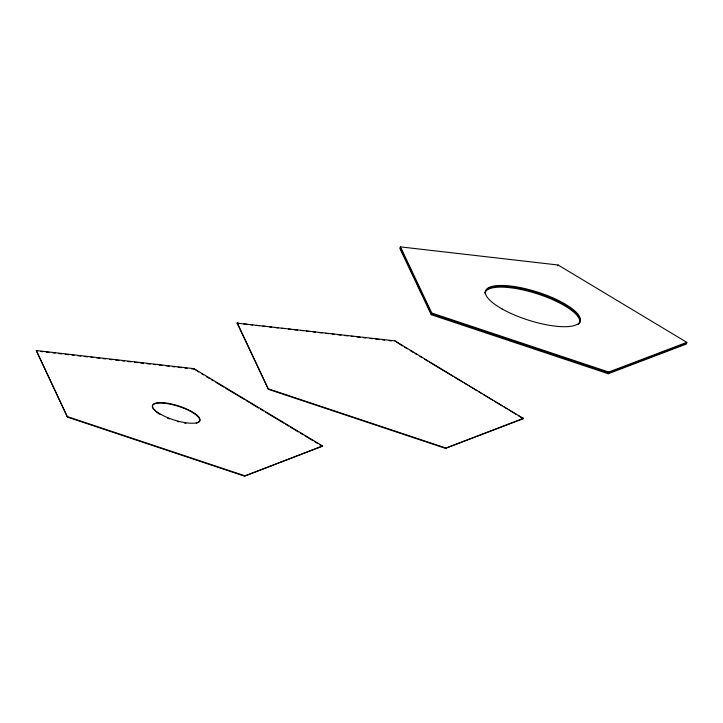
<?xml version="1.0" encoding="UTF-8"?>
<svg xmlns="http://www.w3.org/2000/svg" width="723" height="723" viewBox="0 0 723 723"><rect width="100%" height="100%" fill="white"/><g stroke="black" fill="none" stroke-linecap="round" stroke-linejoin="round"><path stroke-width="1.08" d="M36.286 350.528L67.456 417.108L244.455 476.123L322.675 446.019L193.936 368.658L36.286 350.528L67.456 417.108M198.635 371.984L193.936 368.658M237.099 323.154L394.885 340.858L523.488 418.644L445.404 448.332L268.405 389.317L237.099 323.154L240.452 323.543M268.405 389.317L237.234 322.729M244.455 476.123L322.675 446.019M400.461 246.877L399.918 248.558L431.233 314.722L608.233 373.737L686.308 344.058L686.85 342.368L558.111 265.007L400.461 246.877L431.767 313.032L431.233 314.722M394.885 340.858L402.494 345.937M445.404 448.332L523.624 418.228M557.84 265.847L558.111 265.007M608.233 373.737L608.766 372.056L686.85 342.368M686.579 343.208L608.495 372.896L431.504 313.881L400.19 247.718M243.805 323.922L247.167 324.311M250.519 324.699L252.752 324.952M256.105 325.341L259.458 325.73M262.82 326.109L266.172 326.498M269.525 326.886L271.758 327.139M275.111 327.528L278.472 327.908M281.825 328.296L284.058 328.558M288.531 329.073L290.763 329.327M294.125 329.715L297.478 330.095M300.831 330.483L303.064 330.736M306.416 331.125L309.778 331.514M313.131 331.902L315.364 332.155M318.716 332.544L322.069 332.923M325.431 333.312L328.784 333.701M332.137 334.08L334.369 334.342M337.722 334.731L341.084 335.111M344.437 335.499L347.79 335.888M351.143 336.267L353.375 336.529M356.737 336.909L360.09 337.298M363.443 337.686L365.675 337.939M370.149 338.454L372.39 338.716M375.743 339.096L379.096 339.485M382.449 339.873L384.681 340.126M389.155 340.641L391.396 340.894M40.624 351.459L42.856 351.721M46.209 352.101L49.571 352.49M52.924 352.878L55.156 353.131M58.509 353.52L61.862 353.909M65.224 354.288L68.577 354.677M71.929 355.065L74.162 355.318M77.515 355.707L80.877 356.087M84.23 356.475L87.582 356.864M90.935 357.243L93.168 357.505M96.53 357.894L99.882 358.274M103.235 358.662L105.468 358.915M109.941 359.43L112.182 359.692M115.535 360.072L118.888 360.461M122.241 360.849L124.473 361.102M127.835 361.491L131.188 361.88M134.541 362.259L137.894 362.648M140.126 362.901L143.488 363.289M146.841 363.678L150.194 364.058M153.547 364.446L155.788 364.708M159.141 365.088L162.494 365.476M165.847 365.865L169.2 366.245M172.553 366.633L174.794 366.886M178.147 367.275L181.5 367.664M184.853 368.052L187.094 368.305M191.559 368.82L193.8 369.073M431.767 313.032L608.766 372.056M268.54 388.893L445.54 447.908M67.591 416.683L244.591 475.707M404.428 347.103L407.329 348.848M410.239 350.592L413.14 352.336M415.074 353.502L417.008 354.659M419.918 356.412L421.852 357.569M424.753 359.313L427.664 361.057M429.598 362.223L452.824 376.186M454.767 377.352L462.503 382.006M464.446 383.163L467.347 384.907M469.281 386.073L477.026 390.727M478.96 391.893L481.87 393.637M483.804 394.794L492.517 400.036M494.451 401.193L502.196 405.847M504.13 407.013L507.031 408.757M508.965 409.923L516.71 414.577M518.653 415.743L523.488 418.644M201.545 373.728L203.479 374.894M206.38 376.638L209.29 378.382M211.224 379.548L213.158 380.714M216.06 382.458L223.805 387.112M225.739 388.269L244.13 399.322M246.073 400.488L248.974 402.232M250.908 403.398L258.653 408.052M260.587 409.209L263.497 410.953M265.431 412.119L283.823 423.172M285.757 424.338L288.658 426.082M290.601 427.248L298.337 431.902M300.28 433.059L303.181 434.803M305.115 435.969L312.86 440.623M314.794 441.789L317.695 443.533M319.638 444.699L321.572 445.856M485.106 293.475A49.643 14.758 17.7 0 1 538.807 293.411A49.643 14.758 17.7 0 1 578.283 324.329M484.997 292.815A49.643 14.758 17.7 0 1 536.33 293.538A49.643 14.758 17.7 0 1 579.665 322.711M152.915 408.35A24.817 7.384 17.7 0 1 177.876 406.163A24.817 7.384 17.7 0 1 198.219 422.521M197.361 422.91A24.817 7.384 17.7 0 1 196.322 423.217M185.938 423.199A24.817 7.384 17.7 0 1 184.428 422.973M178.879 421.807A24.817 7.384 17.7 0 1 177.271 421.392M169.571 418.879A24.817 7.384 17.7 0 1 167.474 418.048M160.072 414.424A24.817 7.384 17.7 0 1 155.599 411.342M154.478 410.312A24.817 7.384 17.7 0 1 153.574 409.308M502.051 308.929A49.643 14.758 17.7 0 0 579.584 322.341A49.643 14.758 17.7 0 0 516.972 286.959A49.643 14.758 17.7 0 0 502.051 308.929M160.813 414.351A24.817 7.384 17.7 0 0 199.584 421.057A24.817 7.384 17.7 0 0 168.278 403.362A24.817 7.384 17.7 0 0 160.813 414.351"/></g></svg>
